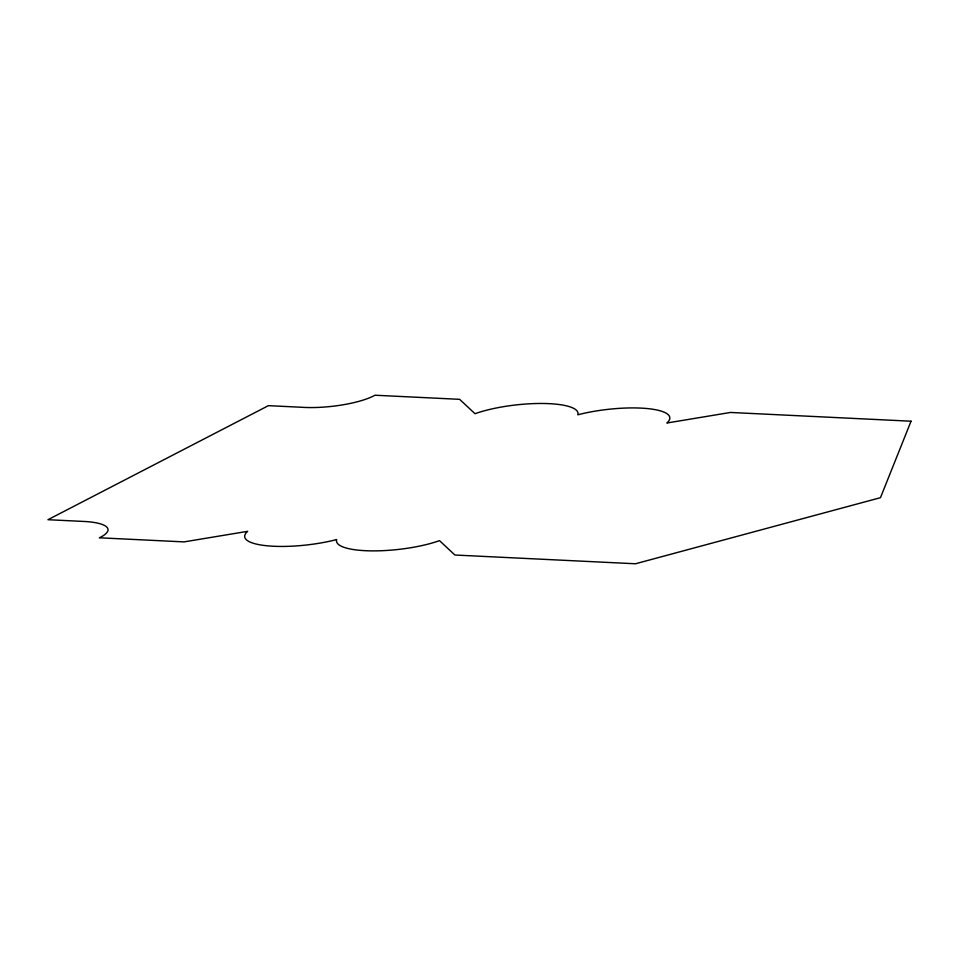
<?xml version="1.0" encoding="UTF-8"?>
<svg xmlns="http://www.w3.org/2000/svg" width="959" height="959" viewBox="0 0 959 959"><rect width="100%" height="100%" fill="white"/><g stroke="black" fill="none" stroke-linecap="round" stroke-linejoin="round"><path stroke-width="1.44" d="M911.05 421.205L880.47 497.685L635.469 563.772L454.902 555.021L439.51 540.636A60.597 15.068 -6.4 0 1 371.565 550.874A60.597 15.068 -6.4 0 1 336.693 539.545A60.597 15.068 -6.4 0 1 267.741 545.851A60.597 15.068 -6.4 0 1 247.65 531.334L184.032 541.895L99.388 537.795A50.995 12.683 -6.4 0 0 85.639 521.54L47.95 519.706L268.412 405.657L302.277 407.299A50.995 12.683 -6.4 0 0 374.969 395.228L459.613 399.328L475.005 413.713A60.597 15.068 -6.4 0 1 542.95 403.475A60.597 15.068 -6.4 0 1 577.821 414.803A60.597 15.068 -6.4 0 1 646.774 408.51A60.597 15.068 -6.4 0 1 666.865 423.015L730.482 412.454L911.05 421.205"/></g></svg>
